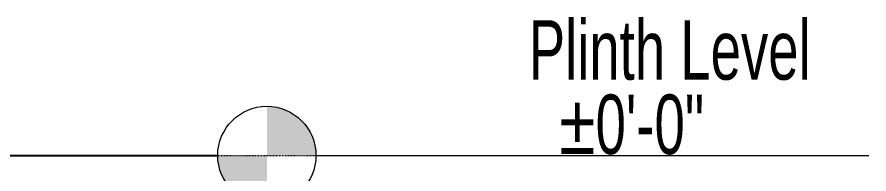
# Model space of a CAD drawing. Header units: inches. Extents: x -10117506 to -5032697, y -6529230 to -3253155.
# Drawn here: x -5057718.6 to -5057604.1, y -3256604.5 to -3256583.4 of the extents above; entities that cross this region are included whole.
import ezdxf

# ---------------------------------------------------------------- set-up
doc = ezdxf.new("R2010")
doc.units = ezdxf.units.IN
doc.header["$LTSCALE"] = 2
doc.header["$MEASUREMENT"] = 0
doc.linetypes.add('CENTER', pattern=[2, 1.25, -0.25, 0.25, -0.25])
doc.layers.get('0').update_dxf_attribs({"linetype": 'CONTINUOUS'})
doc.layers.add('Annotate-Bold.w', color=187, linetype='CONTINUOUS', lineweight=18)
doc.styles.add('Arial', font='arial.ttf', dxfattribs={"width": 0.8, "height": 12})

msp = doc.modelspace()

# ---------------------------------------------------------------- hatches: boundary and pattern name
at = {"layer": 'Annotate-Bold.w', "ltscale": 0.005}
h = msp.add_hatch(color=256, dxfattribs=at)
h.dxf.hatch_style = 1
h.paths.add_polyline_path([(-5057685, -3256595.4), (-5057685, -3256602), (-5057678.4, -3256602, 0.414214)])
h.paths.add_polyline_path([(-5057685, -3256608.59), (-5057685, -3256602), (-5057691.59, -3256602, 0.414214)])

# ---------------------------------------------------------------- linework, layer by layer
at = {"ltscale": 0.5}
msp.add_line((-5057721.59, -3256602), (-5057691.59, -3256602), dxfattribs=at)
at = {"layer": 'Annotate-Bold.w', "linetype": 'CENTER', "ltscale": 0.01}
msp.add_line((-5058067.16, -3256602), (-5057678.4, -3256602), dxfattribs=at)
at = {"layer": 'Annotate-Bold.w'}
msp.add_line((-5057678.4, -3256602), (-5057604.08, -3256602), dxfattribs=at)
at = {"layer": 'Annotate-Bold.w', "ltscale": 0.005}
msp.add_circle((-5057685, -3256602), 6.6, dxfattribs=at)

# ---------------------------------------------------------------- texts
at = {"layer": 'Annotate-Bold.w', "ltscale": 0.005, "char_height": 7.9962, "style": 'Arial'}
for s, insert, width, attachment_point in [('\\A1;{\\fArial Narrow|b0|i0|c0|p34;Plinth Level}', (-5057630.86, -3256583.82), 82.6277, 2), ('\\A1;\\pt55.97313;{\\fArial Narrow|b0|i0|c0|p34;±0\'-0"}', (-5057635.98, -3256601.93), 73.8752, 8)]:
    msp.add_mtext(s, dxfattribs=dict(at, insert=insert, width=width, attachment_point=attachment_point))

doc.saveas('drawing.dxf')
